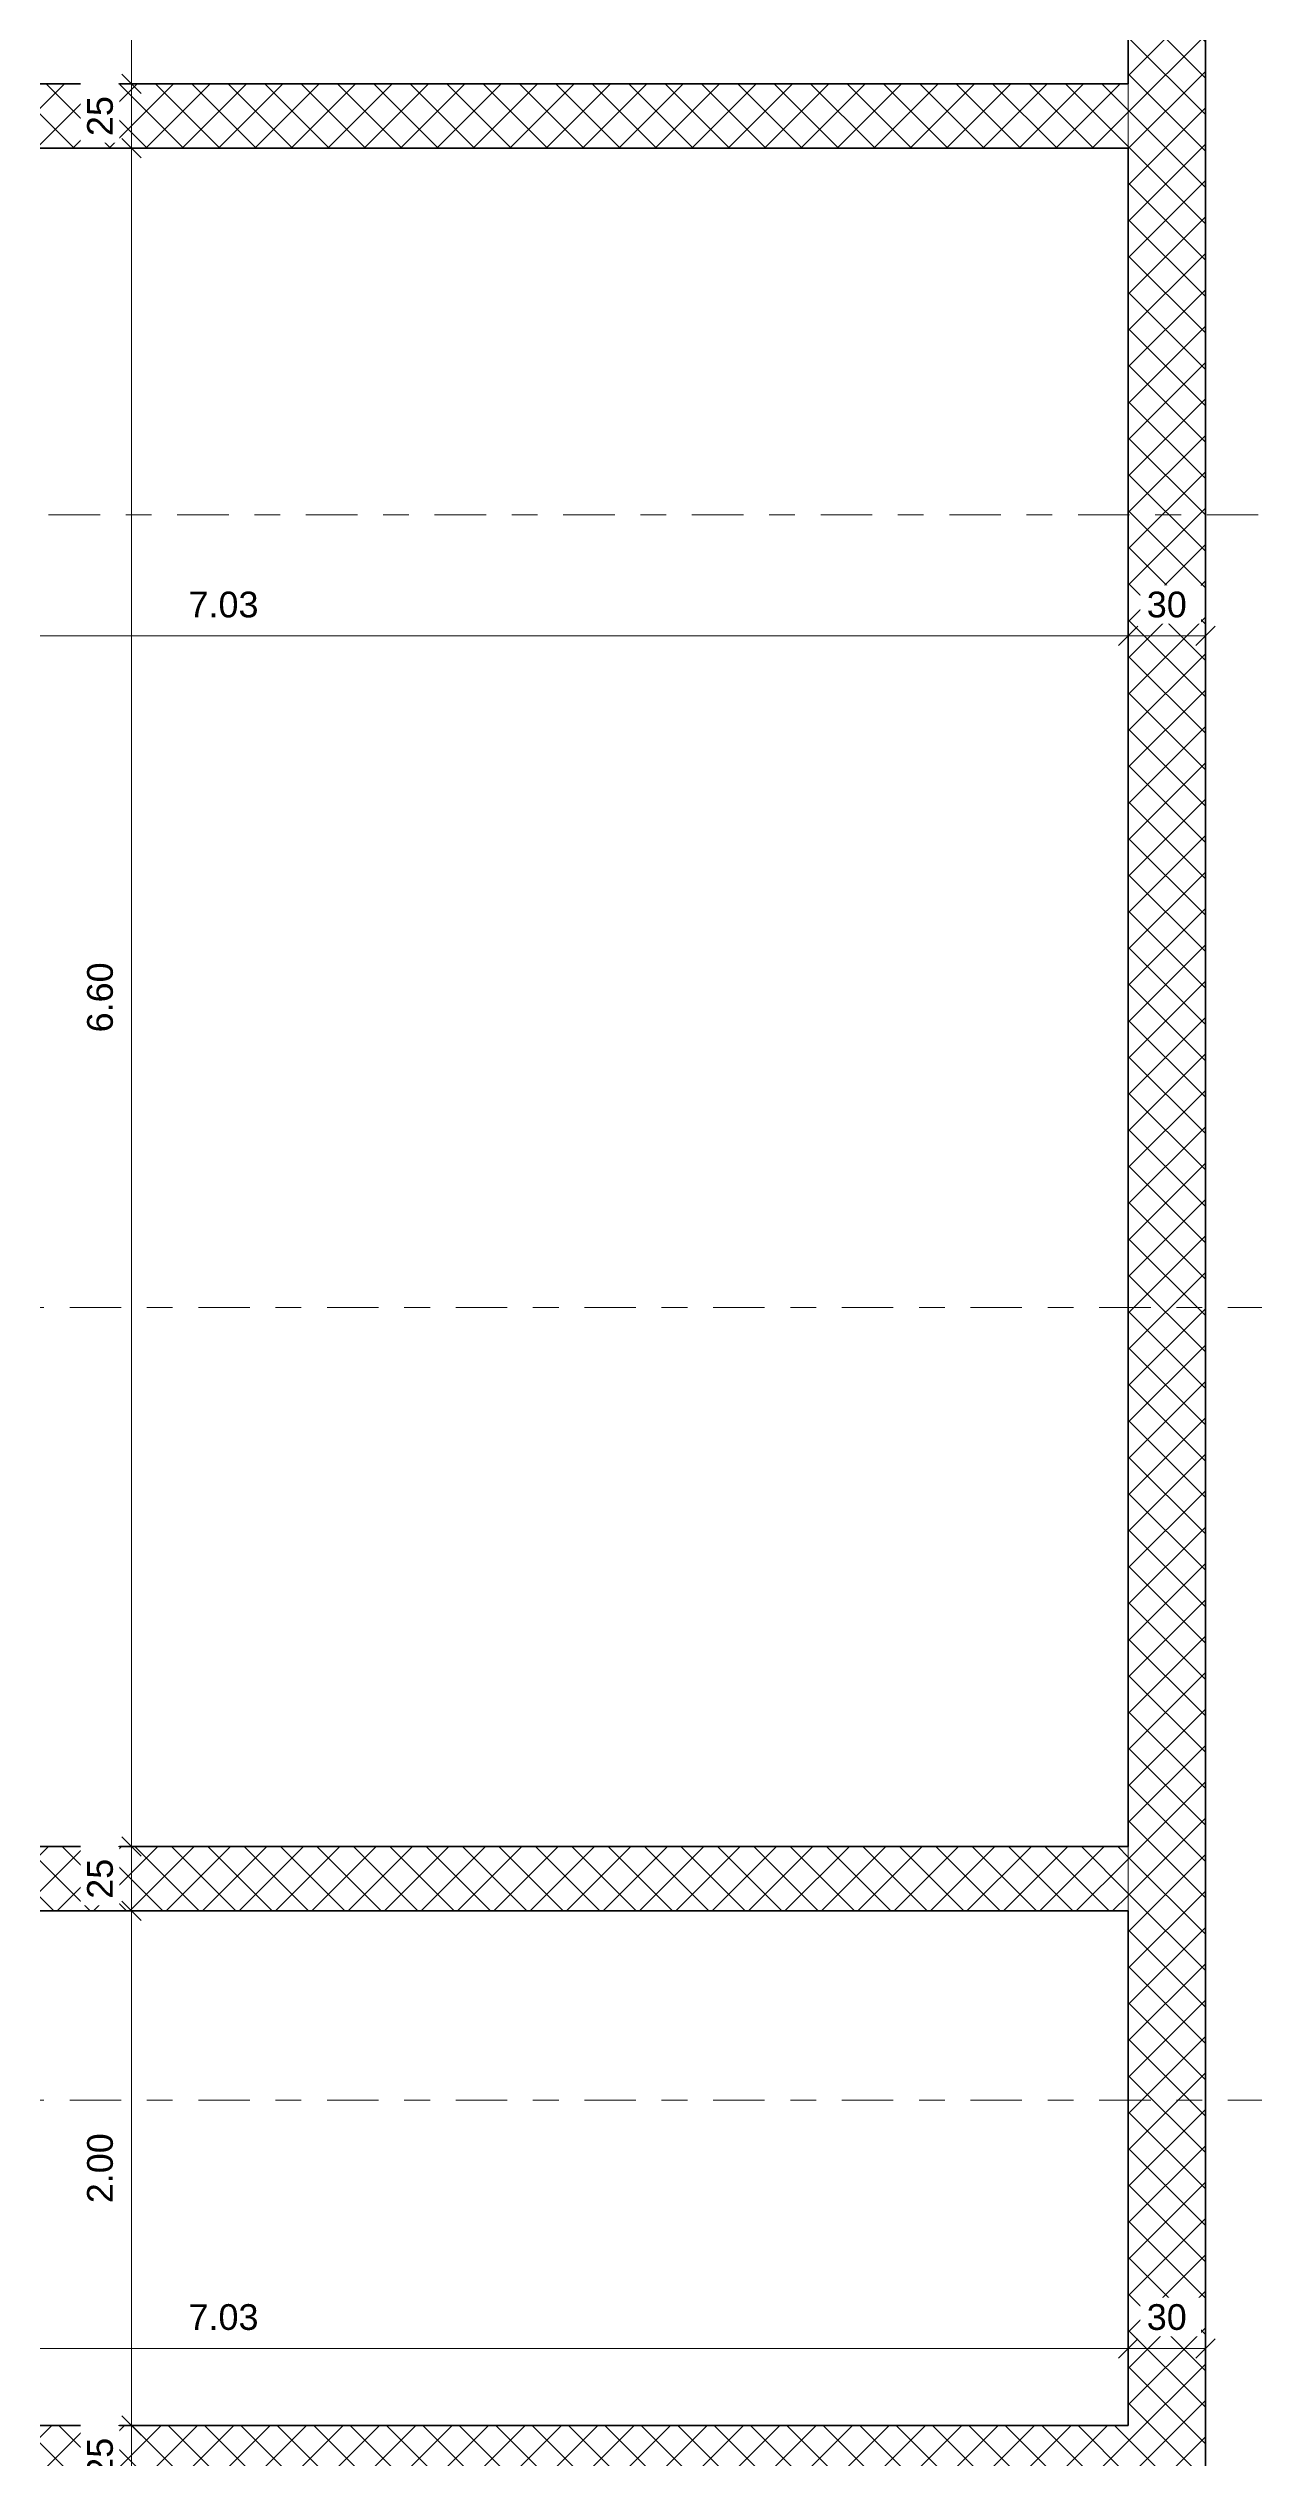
# Model space of a CAD drawing. Header units: metres. Extents: x -35.6 to 33, y -4 to 38.1.
# Drawn here: x 21.26 to 25.94, y 8.84 to 18.21 of the extents above; entities that cross this region are included whole.
import ezdxf

# ---------------------------------------------------------------- set-up
doc = ezdxf.new("R2010")
doc.units = ezdxf.units.M
doc.linetypes.add('_Rasterlinie_', pattern=[0.375, 0.2, -0.05, 0.075, -0.05])
for name, color, linetype, lineweight in [('A-____-____-DIMS', 7, 'Continuous', 5), ('A-____-____-DIMS-50', 7, 'Continuous', 5), ('A-WALL-____-MCUT', 7, 'Continuous', 35), ('A-WALL-____-PATT', 7, 'Continuous', 35), ('S-GRID-____-OTLN', 7, 'Continuous', 5)]:
    doc.layers.add(name, color=color, linetype=linetype, lineweight=lineweight)
doc.styles.add('Arial', font='arial.ttf', dxfattribs={"height": 0.1})
doc.dimstyles.new('SUB_Rohbau_fein', dxfattribs={"dimscale": 0.3048, "dimtxt": 0.102026, "dimasz": 0.246063, "dimexe": 0.164042, "dimexo": 0.0625, "dimgap": 0.123031, "dimtad": 1, "dimdec": 1, "dimlfac": 100, "dimrnd": 0.5, "dimdsep": 46, "dimtxsty": 'Arial', "dimblk1": 'OBLIQUE', "dimblk2": 'OBLIQUE', "dimsah": 1, "dimcen": 0.09, "dimazin": 0, "dimtfac": 1, "dimtdec": 4, "dimtix": 1, "dimtmove": 0, "dimatfit": 3, "dimfxl": 0.164042, "dimfxlon": 1, "dimtvp": 1, "dimtfill": 1, "dimtolj": 1, "dimtzin": 0, "dimarcsym": 2})
doc.dimstyles.new('SUB_Rohbau_fein_1', dxfattribs={"dimscale": 0.3048, "dimtxt": 0.102026, "dimasz": 0.246063, "dimexe": 0.164042, "dimexo": 0.0625, "dimgap": 0.123031, "dimtad": 1, "dimrnd": 0.005, "dimzin": 0, "dimdsep": 46, "dimtxsty": 'Arial', "dimblk1": 'OBLIQUE', "dimblk2": 'OBLIQUE', "dimsah": 1, "dimcen": 0.09, "dimazin": 0, "dimtfac": 1, "dimtdec": 4, "dimtix": 1, "dimtmove": 0, "dimatfit": 3, "dimfxl": 0.164042, "dimfxlon": 1, "dimtvp": 1, "dimtfill": 1, "dimtolj": 1, "dimtzin": 0, "dimarcsym": 2})
doc.dimstyles.new('SUB_Rohbau_fein_6', dxfattribs={"dimscale": 0.3048, "dimtxt": 0.102026, "dimasz": 0.246063, "dimexe": 0.164042, "dimexo": 0.0625, "dimgap": 0.123031, "dimtad": 1, "dimdec": 1, "dimlfac": 100, "dimrnd": 0.5, "dimdsep": 46, "dimtxsty": 'Arial', "dimblk1": 'OBLIQUE', "dimblk2": 'OBLIQUE', "dimsah": 1, "dimcen": 0.09, "dimazin": 0, "dimtfac": 1, "dimtdec": 4, "dimtix": 1, "dimtmove": 0, "dimatfit": 3, "dimfxl": 0.164042, "dimfxlon": 1, "dimtvp": 1, "dimtfill": 1, "dimtolj": 1, "dimtzin": 0, "dimarcsym": 2})
pattern_1 = [(45, (0, 0), (-0.07071068, 0.07071068), []), (135, (0, 0), (-0.07071068, -0.07071068), [])]

# ---------------------------------------------------------------- blocks, each defined once
blk = doc.blocks.new('DIMBLOCK15--01_UG_OK_FFB_AF_ro')
at = {"layer": 'A-____-____-DIMS-50'}
for p, q in [((21.5792, 8.9666), (21.5417, 9.0041)), ((21.5792, 8.9666), (21.5292, 8.9666)), ((21.5792, 8.7166), (21.5792, 8.9666)), ((21.5792, 8.9666), (21.6167, 8.9291)), ((21.5792, 8.9666), (21.6292, 8.9666)), ((21.5792, 8.7166), (21.5292, 8.7166)), ((21.5792, 8.7166), (21.5417, 8.7541)), ((21.5792, 8.7166), (21.6167, 8.6791)), ((21.5792, 8.7166), (21.6292, 8.7166))]:
    blk.add_line(p, q, dxfattribs=at)
at = {"layer": 'A-____-____-DIMS-50', "color": 0, "insert": (21.4072, 8.764), "char_height": 0.1, "width": 0.186088, "attachment_point": 1, "rotation": 90, "line_spacing_factor": 0.941778, "style": 'Arial', "bg_fill": 3, "box_fill_scale": 1.25, "bg_fill_color": 256, "bg_fill_true_color": 13158600, "bg_fill_transparency": 0}
blk.add_mtext('25', dxfattribs=at)
blk = doc.blocks.new('_Oblique')
at = {"color": 0, "linetype": 'ByBlock', "lineweight": -2}
blk.add_line((-0.5, -0.5), (0.5, 0.5), dxfattribs=at)
blk = doc.blocks.new('DIMBLOCK16--01_UG_OK_FFB_AF_ro')
at = {"layer": 'A-____-____-DIMS-50'}
for p, q in [((21.5792, 10.9666), (21.5292, 10.9666)), ((21.5792, 10.9666), (21.5417, 11.0041)), ((21.5792, 8.9666), (21.5792, 10.9666)), ((21.5792, 10.9666), (21.6167, 10.9291)), ((21.5792, 10.9666), (21.6292, 10.9666)), ((21.5792, 8.9666), (21.5417, 9.0041)), ((21.5792, 8.9666), (21.5292, 8.9666)), ((21.5792, 8.9666), (21.6167, 8.9291)), ((21.5792, 8.9666), (21.6292, 8.9666))]:
    blk.add_line(p, q, dxfattribs=at)
at = {"layer": 'A-____-____-DIMS-50', "color": 0, "insert": (21.4072, 9.8309), "char_height": 0.1, "width": 0.325653, "attachment_point": 1, "rotation": 90, "line_spacing_factor": 0.941778, "style": 'Arial', "bg_fill": 3, "box_fill_scale": 1.25, "bg_fill_color": 256, "bg_fill_true_color": 13158600, "bg_fill_transparency": 0}
blk.add_mtext('2.00', dxfattribs=at)
blk = doc.blocks.new('DIMBLOCK17--01_UG_OK_FFB_AF_ro')
at = {"layer": 'A-____-____-DIMS-50'}
for p, q in [((21.5792, 11.2166), (21.5417, 11.2541)), ((21.5792, 11.2166), (21.5292, 11.2166)), ((21.5792, 10.9666), (21.5792, 11.2166)), ((21.5792, 11.2166), (21.6167, 11.1791)), ((21.5792, 11.2166), (21.6292, 11.2166)), ((21.5792, 10.9666), (21.5292, 10.9666)), ((21.5792, 10.9666), (21.5417, 11.0041)), ((21.5792, 10.9666), (21.6167, 10.9291)), ((21.5792, 10.9666), (21.6292, 10.9666))]:
    blk.add_line(p, q, dxfattribs=at)
at = {"layer": 'A-____-____-DIMS-50', "color": 0, "insert": (21.4072, 11.014), "char_height": 0.1, "width": 0.186088, "attachment_point": 1, "rotation": 90, "line_spacing_factor": 0.941778, "style": 'Arial', "bg_fill": 3, "box_fill_scale": 1.25, "bg_fill_color": 256, "bg_fill_true_color": 13158600, "bg_fill_transparency": 0}
blk.add_mtext('25', dxfattribs=at)
blk = doc.blocks.new('DIMBLOCK18--01_UG_OK_FFB_AF_ro')
at = {"layer": 'A-____-____-DIMS-50'}
for p, q in [((21.5792, 17.8166), (21.5292, 17.8166)), ((21.5792, 17.8166), (21.5417, 17.8541)), ((21.5792, 11.2166), (21.5792, 17.8166)), ((21.5792, 17.8166), (21.6167, 17.7791)), ((21.5792, 17.8166), (21.6292, 17.8166)), ((21.5792, 11.2166), (21.5417, 11.2541)), ((21.5792, 11.2166), (21.5292, 11.2166)), ((21.5792, 11.2166), (21.6167, 11.1791)), ((21.5792, 11.2166), (21.6292, 11.2166))]:
    blk.add_line(p, q, dxfattribs=at)
at = {"layer": 'A-____-____-DIMS-50', "color": 0, "insert": (21.4072, 14.3809), "char_height": 0.1, "width": 0.325653, "attachment_point": 1, "rotation": 90, "line_spacing_factor": 0.941778, "style": 'Arial', "bg_fill": 3, "box_fill_scale": 1.25, "bg_fill_color": 256, "bg_fill_true_color": 13158600, "bg_fill_transparency": 0}
blk.add_mtext('6.60', dxfattribs=at)
blk = doc.blocks.new('DIMBLOCK19--01_UG_OK_FFB_AF_ro')
at = {"layer": 'A-____-____-DIMS-50'}
for p, q in [((21.5792, 18.0666), (21.5417, 18.1041)), ((21.5792, 18.0666), (21.5292, 18.0666)), ((21.5792, 17.8166), (21.5792, 18.0666)), ((21.5792, 18.0666), (21.6167, 18.0291)), ((21.5792, 18.0666), (21.6292, 18.0666)), ((21.5792, 17.8166), (21.5292, 17.8166)), ((21.5792, 17.8166), (21.5417, 17.8541)), ((21.5792, 17.8166), (21.6167, 17.7791)), ((21.5792, 17.8166), (21.6292, 17.8166))]:
    blk.add_line(p, q, dxfattribs=at)
at = {"layer": 'A-____-____-DIMS-50', "color": 0, "insert": (21.4072, 17.864), "char_height": 0.1, "width": 0.186088, "attachment_point": 1, "rotation": 90, "line_spacing_factor": 0.941778, "style": 'Arial', "bg_fill": 3, "box_fill_scale": 1.25, "bg_fill_color": 256, "bg_fill_true_color": 13158600, "bg_fill_transparency": 0}
blk.add_mtext('25', dxfattribs=at)
blk = doc.blocks.new('DIMBLOCK20--01_UG_OK_FFB_AF_ro')
at = {"layer": 'A-____-____-DIMS-50'}
for p, q in [((21.5792, 19.8966), (21.5292, 19.8966)), ((21.5792, 19.8966), (21.5417, 19.9341)), ((21.5792, 18.0666), (21.5792, 19.8966)), ((21.5792, 19.8966), (21.6167, 19.8591)), ((21.5792, 19.8966), (21.6292, 19.8966)), ((21.5792, 18.0666), (21.5417, 18.1041)), ((21.5792, 18.0666), (21.5292, 18.0666)), ((21.5792, 18.0666), (21.6167, 18.0291)), ((21.5792, 18.0666), (21.6292, 18.0666))]:
    blk.add_line(p, q, dxfattribs=at)
at = {"layer": 'A-____-____-DIMS-50', "color": 0, "insert": (21.4072, 18.8459), "char_height": 0.1, "width": 0.325653, "attachment_point": 1, "rotation": 90, "line_spacing_factor": 0.941778, "style": 'Arial', "bg_fill": 3, "box_fill_scale": 1.25, "bg_fill_color": 256, "bg_fill_true_color": 13158600, "bg_fill_transparency": 0}
blk.add_mtext('1.83', dxfattribs=at)
blk = doc.blocks.new('DIMBLOCK328--01_UG_OK_FFB_AF_ro')
at = {"layer": 'A-____-____-DIMS-50'}
for p, q in [((18.422, 9.2666), (18.422, 9.3166)), ((18.422, 9.2666), (18.4595, 9.3041)), ((25.452, 9.2666), (25.452, 9.3166)), ((25.452, 9.2666), (25.4895, 9.3041)), ((18.422, 9.2666), (18.3845, 9.2291)), ((18.422, 9.2666), (25.452, 9.2666)), ((18.422, 9.2666), (18.422, 9.2166)), ((25.452, 9.2666), (25.4145, 9.2291)), ((25.452, 9.2666), (25.452, 9.2166))]:
    blk.add_line(p, q, dxfattribs=at)
at = {"layer": 'A-____-____-DIMS-50', "color": 0, "insert": (21.8013, 9.4386), "char_height": 0.1, "width": 0.325653, "attachment_point": 1, "line_spacing_factor": 0.941778, "style": 'Arial', "bg_fill": 3, "box_fill_scale": 1.25, "bg_fill_color": 256, "bg_fill_true_color": 13158600, "bg_fill_transparency": 0}
blk.add_mtext('7.03', dxfattribs=at)
blk = doc.blocks.new('DIMBLOCK329--01_UG_OK_FFB_AF_ro')
at = {"layer": 'A-____-____-DIMS-50'}
for p, q in [((25.452, 9.2666), (25.452, 9.3166)), ((25.452, 9.2666), (25.4895, 9.3041)), ((25.752, 9.2666), (25.752, 9.3166)), ((25.752, 9.2666), (25.7895, 9.3041)), ((25.452, 9.2666), (25.4145, 9.2291)), ((25.452, 9.2666), (25.752, 9.2666)), ((25.452, 9.2666), (25.452, 9.2166)), ((25.752, 9.2666), (25.7145, 9.2291)), ((25.752, 9.2666), (25.752, 9.2166))]:
    blk.add_line(p, q, dxfattribs=at)
at = {"layer": 'A-____-____-DIMS-50', "color": 0, "insert": (25.5244, 9.4386), "char_height": 0.1, "width": 0.186088, "attachment_point": 1, "line_spacing_factor": 0.941778, "style": 'Arial', "bg_fill": 3, "box_fill_scale": 1.25, "bg_fill_color": 256, "bg_fill_true_color": 13158600, "bg_fill_transparency": 0}
blk.add_mtext('30', dxfattribs=at)
blk = doc.blocks.new('DIMBLOCK863--01_UG_OK_FFB_AF_ro')
at = {"layer": 'A-____-____-DIMS-50'}
for p, q in [((18.422, 15.9216), (18.3845, 15.8841)), ((18.422, 15.9216), (18.422, 15.9716)), ((18.422, 15.9216), (18.4595, 15.9591)), ((18.422, 15.9216), (25.452, 15.9216)), ((18.422, 15.9216), (18.422, 15.8716)), ((25.452, 15.9216), (25.4145, 15.8841)), ((25.452, 15.9216), (25.452, 15.9716)), ((25.452, 15.9216), (25.4895, 15.9591)), ((25.452, 15.9216), (25.452, 15.8716))]:
    blk.add_line(p, q, dxfattribs=at)
at = {"layer": 'A-____-____-DIMS-50', "color": 0, "insert": (21.8013, 16.0936), "char_height": 0.1, "width": 0.325653, "attachment_point": 1, "line_spacing_factor": 0.941778, "style": 'Arial', "bg_fill": 3, "box_fill_scale": 1.25, "bg_fill_color": 256, "bg_fill_true_color": 13158600, "bg_fill_transparency": 0}
blk.add_mtext('7.03', dxfattribs=at)
blk = doc.blocks.new('DIMBLOCK864--01_UG_OK_FFB_AF_ro')
at = {"layer": 'A-____-____-DIMS-50'}
for p, q in [((25.452, 15.9216), (25.4145, 15.8841)), ((25.452, 15.9216), (25.452, 15.9716)), ((25.452, 15.9216), (25.4895, 15.9591)), ((25.452, 15.9216), (25.752, 15.9216)), ((25.452, 15.9216), (25.452, 15.8716)), ((25.752, 15.9216), (25.7145, 15.8841)), ((25.752, 15.9216), (25.752, 15.9716)), ((25.752, 15.9216), (25.7895, 15.9591)), ((25.752, 15.9216), (25.752, 15.8716))]:
    blk.add_line(p, q, dxfattribs=at)
at = {"layer": 'A-____-____-DIMS-50', "color": 0, "insert": (25.5244, 16.0936), "char_height": 0.1, "width": 0.186088, "attachment_point": 1, "line_spacing_factor": 0.941778, "style": 'Arial', "bg_fill": 3, "box_fill_scale": 1.25, "bg_fill_color": 256, "bg_fill_true_color": 13158600, "bg_fill_transparency": 0}
blk.add_mtext('30', dxfattribs=at)

msp = doc.modelspace()

# ---------------------------------------------------------------- hatches: boundary and pattern name
at = {"layer": 'A-WALL-____-PATT', "lineweight": 9}
h = msp.add_hatch(dxfattribs=at)
h.set_pattern_fill('FP_1', color=256, style=0, pattern_type=2)
h.set_pattern_definition(pattern_1)
h.paths.add_polyline_path([(25.752, 1.2166), (25.752, 31.1016), (25.452, 31.1016), (25.452, 1.2166)])
h = msp.add_hatch(dxfattribs=at)
h.set_pattern_fill('FP_1', color=256, style=0, pattern_type=2)
h.set_pattern_definition(pattern_1)
h.paths.add_polyline_path([(25.452, 17.8166), (25.452, 18.0666), (18.422, 18.0666), (18.422, 17.8166), (25.4462, 17.8166)])
h = msp.add_hatch(dxfattribs=at)
h.set_pattern_fill('FP_1', color=256, style=0, pattern_type=2)
h.set_pattern_definition(pattern_1)
h.paths.add_polyline_path([(25.2973, 10.9666), (25.452, 10.9666), (25.452, 11.2166), (18.422, 11.2166), (18.422, 10.9666), (24.5208, 10.9666)])
h = msp.add_hatch(dxfattribs=at)
h.set_pattern_fill('FP_1', color=256, style=0, pattern_type=2)
h.set_pattern_definition(pattern_1)
h.paths.add_polyline_path([(24.5208, 8.7166), (25.452, 8.7166), (25.452, 8.9666), (18.172, 8.9666), (18.172, 8.7166), (20.3616, 8.7166)])

# ---------------------------------------------------------------- linework, layer by layer
at = {"layer": 'A-WALL-____-MCUT'}
for p, q in [((25.752, -2.3534), (25.752, 31.4016)), ((25.452, 23.2866), (25.452, 18.0666)), ((25.452, 18.0666), (18.422, 18.0666)), ((18.422, 17.8166), (25.452, 17.8166)), ((25.452, 17.8166), (25.452, 11.2166)), ((25.452, 11.2166), (18.422, 11.2166)), ((18.422, 10.9666), (25.452, 10.9666)), ((25.452, 10.9666), (25.452, 8.9666)), ((25.452, 8.9666), (18.422, 8.9666))]:
    msp.add_line(p, q, dxfattribs=at)
at = {"layer": 'A-WALL-____-MCUT', "lineweight": 9}
for p, q in [((25.452, 17.8166), (25.452, 18.0666)), ((25.452, 10.9666), (25.452, 11.2166))]:
    msp.add_line(p, q, dxfattribs=at)
at = {"layer": 'S-GRID-____-OTLN', "color": 8, "linetype": '_Rasterlinie_', "true_color": 0x808080}
for p, q in [((-33.7426, 16.3916), (27.9515, 16.3916)), ((-34.6604, 13.3116), (27.9515, 13.3116)), ((-34.6604, 10.2316), (27.9515, 10.2316))]:
    msp.add_line(p, q, dxfattribs=at)

# ---------------------------------------------------------------- next in the draw order: dimensions: what is measured, and where the dimension line sits
at = {"layer": 'A-____-____-DIMS'}
dim = msp.add_linear_dim(base=(21.5792, 8.9666), p1=(21.5292, 8.7166), p2=(21.5292, 8.9666), angle=90, dimstyle='SUB_Rohbau_fein', override={"dimpost": '<>', "dimfxl": 0.25}, dxfattribs=at)
dim.commit()
dim.dimension.update_dxf_attribs({"geometry": 'DIMBLOCK15--01_UG_OK_FFB_AF_ro', "text_midpoint": (21.4907, 8.8416)})

# ---------------------------------------------------------------- next in the draw order: dimensions: what is measured, and where the dimension line sits
dim = msp.add_linear_dim(base=(21.5792, 10.9666), p1=(21.5292, 8.9666), p2=(21.5292, 10.9666), angle=90, dimstyle='SUB_Rohbau_fein_1', override={"dimpost": '<>', "dimfxl": 2}, dxfattribs=at)
dim.commit()
dim.dimension.update_dxf_attribs({"geometry": 'DIMBLOCK16--01_UG_OK_FFB_AF_ro', "text_midpoint": (21.4907, 9.9666)})

# ---------------------------------------------------------------- next in the draw order: dimensions: what is measured, and where the dimension line sits
dim = msp.add_linear_dim(base=(21.5792, 11.2166), p1=(21.5292, 10.9666), p2=(21.5292, 11.2166), angle=90, dimstyle='SUB_Rohbau_fein', override={"dimpost": '<>', "dimfxl": 0.25}, dxfattribs=at)
dim.commit()
dim.dimension.update_dxf_attribs({"geometry": 'DIMBLOCK17--01_UG_OK_FFB_AF_ro', "text_midpoint": (21.4907, 11.0916)})
dim = msp.add_linear_dim(base=(25.452, 9.2666), p1=(18.422, 9.3166), p2=(25.452, 9.3166), dimstyle='SUB_Rohbau_fein_1', override={"dimpost": '<>', "dimfxl": 7.03}, dxfattribs=at)
dim.commit()
dim.dimension.update_dxf_attribs({"geometry": 'DIMBLOCK328--01_UG_OK_FFB_AF_ro', "text_midpoint": (21.937, 9.3551)})

# ---------------------------------------------------------------- next in the draw order: dimensions: what is measured, and where the dimension line sits
dim = msp.add_linear_dim(base=(21.5792, 17.8166), p1=(21.5292, 11.2166), p2=(21.5292, 17.8166), angle=90, dimstyle='SUB_Rohbau_fein_1', override={"dimpost": '<>', "dimfxl": 6.6}, dxfattribs=at)
dim.commit()
dim.dimension.update_dxf_attribs({"geometry": 'DIMBLOCK18--01_UG_OK_FFB_AF_ro', "text_midpoint": (21.4907, 14.5166)})
dim = msp.add_linear_dim(base=(25.752, 9.2666), p1=(25.452, 9.3166), p2=(25.752, 9.3166), dimstyle='SUB_Rohbau_fein', override={"dimpost": '<>', "dimfxl": 0.3}, dxfattribs=at)
dim.commit()
dim.dimension.update_dxf_attribs({"geometry": 'DIMBLOCK329--01_UG_OK_FFB_AF_ro', "text_midpoint": (25.602, 9.3551)})

# ---------------------------------------------------------------- next in the draw order: dimensions: what is measured, and where the dimension line sits
dim = msp.add_linear_dim(base=(21.5792, 18.0666), p1=(21.5292, 17.8166), p2=(21.5292, 18.0666), angle=90, dimstyle='SUB_Rohbau_fein', override={"dimpost": '<>', "dimfxl": 0.25}, dxfattribs=at)
dim.commit()
dim.dimension.update_dxf_attribs({"geometry": 'DIMBLOCK19--01_UG_OK_FFB_AF_ro', "text_midpoint": (21.4907, 17.9416)})
dim = msp.add_linear_dim(base=(25.452, 15.9216), p1=(18.422, 15.9716), p2=(25.452, 15.9716), dimstyle='SUB_Rohbau_fein_1', override={"dimpost": '<>', "dimfxl": 7.03}, dxfattribs=at)
dim.commit()
dim.dimension.update_dxf_attribs({"geometry": 'DIMBLOCK863--01_UG_OK_FFB_AF_ro', "text_midpoint": (21.937, 16.0102)})

# ---------------------------------------------------------------- next in the draw order: dimensions: what is measured, and where the dimension line sits
dim = msp.add_linear_dim(base=(21.5792, 19.8966), p1=(21.5292, 18.0666), p2=(21.5292, 19.8966), angle=90, dimstyle='SUB_Rohbau_fein_1', override={"dimpost": '<>', "dimfxl": 1.830004}, dxfattribs=at)
dim.commit()
dim.dimension.update_dxf_attribs({"geometry": 'DIMBLOCK20--01_UG_OK_FFB_AF_ro', "text_midpoint": (21.4906, 18.9816)})
dim = msp.add_linear_dim(base=(25.752, 15.9216), p1=(25.452, 15.9716), p2=(25.752, 15.9716), dimstyle='SUB_Rohbau_fein_6', override={"dimpost": '<>', "dimfxl": 0.3}, dxfattribs=at)
dim.commit()
dim.dimension.update_dxf_attribs({"geometry": 'DIMBLOCK864--01_UG_OK_FFB_AF_ro', "text_midpoint": (25.602, 16.0102)})

doc.saveas('drawing.dxf')
